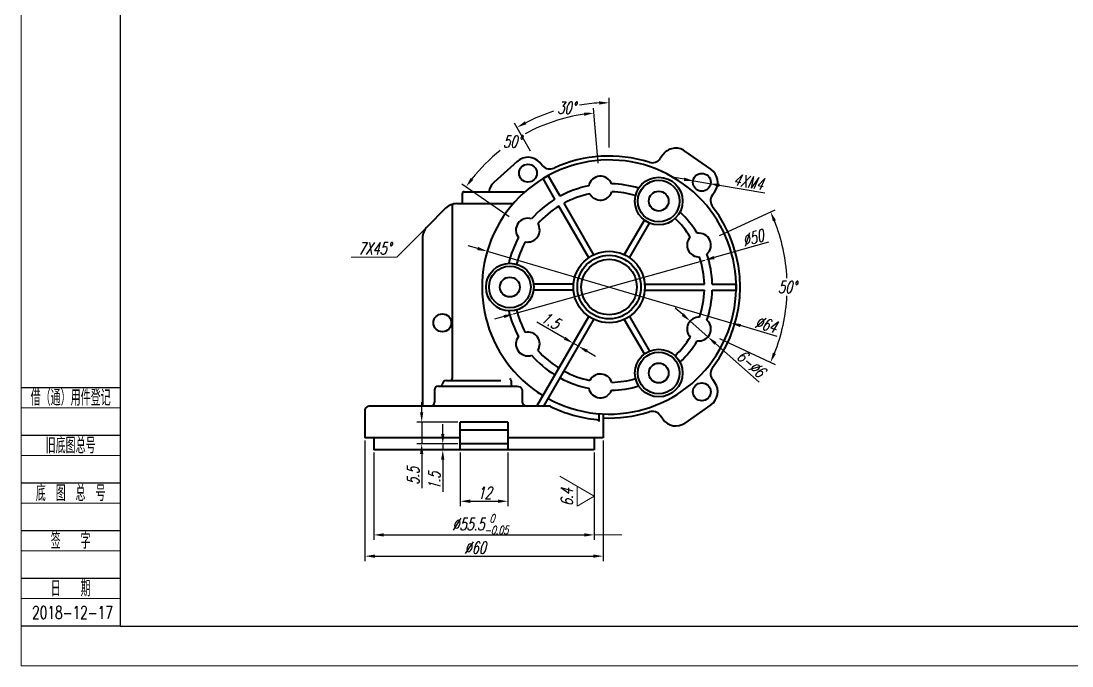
# Model space of a CAD drawing. Header units: millimetres. Extents: x 0 to 1767, y 0 to 420.
# Drawn here: x 0 to 264.7, y 0 to 162.4 of the extents above; entities that cross this region are included whole.
import ezdxf

# ---------------------------------------------------------------- set-up
doc = ezdxf.new("R2010")
doc.units = ezdxf.units.MM
doc.header["$PDMODE"] = 2
doc.linetypes.add('SOLID', pattern=[0])
for name, color, linetype, lineweight in [('尺寸线', 1, 'Continuous', 13), ('文字', 6, 'Continuous', 13), ('粗实线', 7, 'Continuous', 40), ('细实线', 8, 'Continuous', 13)]:
    doc.layers.add(name, color=color, linetype=linetype, lineweight=lineweight)
doc.layers.add('边框线', color=5, linetype='Continuous')
doc.styles.add('单线体', font='txt.shx', dxfattribs={"width": 0.7, "height": 5, "bigfont": 'gbcbig.shx'})
doc.styles.add('单线体标注', font='txt.shx', dxfattribs={"width": 0.7, "oblique": 15, "height": 3, "bigfont": 'gbcbig.shx'})
doc.dimstyles.new('ISO-25', dxfattribs={"dimtxt": 3, "dimasz": 2.5, "dimexe": 1.25, "dimexo": 0.625, "dimtad": 1, "dimdsep": 46, "dimtxsty": '单线体标注', "dimcen": 1, "dimadec": 0, "dimazin": 0, "dimtm": 0.074, "dimtfac": 1, "dimtmove": 0, "dimatfit": 3, "dimfxl": 1, "dimtolj": 1, "dimarcsym": 0})
doc.dimstyles.new('ISO-25$2', dxfattribs={"dimtxt": 3, "dimasz": 2.5, "dimexe": 1.25, "dimexo": 0.625, "dimtad": 1, "dimtih": 1, "dimtoh": 1, "dimdsep": 46, "dimtxsty": '单线体标注', "dimcen": 1, "dimadec": 0, "dimazin": 0, "dimtp": 0.3, "dimtm": 0.374, "dimtfac": 1, "dimtmove": 0, "dimatfit": 3, "dimfxl": 1, "dimtolj": 1, "dimarcsym": 0})

# ---------------------------------------------------------------- blocks, each defined once
blk = doc.blocks.new('*D16')
at = {"layer": 'Defpoints', "color": 0, "transparency": 16777216}
for p in [(169.52, 122.13), (173.46, 121.45)]:
    blk.add_point(p, dxfattribs=at)
at = {"layer": '尺寸线', "color": 0, "lineweight": -2, "transparency": 16777216}
for p, q in [((167.05, 122.55), (164.59, 122.98)), ((169.52, 122.13), (173.46, 121.45)), ((187.39, 119.05), (175.92, 121.02))]:
    blk.add_line(p, q, dxfattribs=at)
at = {"layer": '尺寸线', "color": 0, "transparency": 16777216}
for points in [[(167.13, 122.96), (166.98, 122.14), (169.52, 122.13)], [(175.99, 121.43), (175.85, 120.61), (173.46, 121.45)]]:
    blk.add_solid(points, dxfattribs=at)
at = {"layer": '尺寸线', "color": 0, "transparency": 16777216, "insert": (183.25, 121.92), "char_height": 3, "attachment_point": 5, "rotation": 350.2128, "style": '单线体标注'}
blk.add_mtext('\\A1;4XM4', dxfattribs=at)
blk = doc.blocks.new('*D17')
at = {"layer": 'Defpoints', "color": 0, "transparency": 16777216}
for p in [(168.55, 86.83), (173.04, 82.86)]:
    blk.add_point(p, dxfattribs=at)
at = {"layer": '尺寸线', "color": 0, "lineweight": -2, "transparency": 16777216}
for p, q in [((166.67, 88.49), (164.8, 90.14)), ((168.55, 86.83), (173.04, 82.86)), ((185.95, 71.47), (174.92, 81.21))]:
    blk.add_line(p, q, dxfattribs=at)
at = {"layer": '尺寸线', "color": 0, "transparency": 16777216}
for points in [[(166.95, 88.8), (166.4, 88.17), (168.55, 86.83)], [(175.19, 81.52), (174.64, 80.89), (173.04, 82.86)]]:
    blk.add_solid(points, dxfattribs=at)
at = {"layer": '尺寸线', "color": 0, "transparency": 16777216, "insert": (183.88, 76.13), "char_height": 3, "attachment_point": 5, "rotation": 318.5603, "style": '单线体标注'}
blk.add_mtext('\\A1;6-∅6', dxfattribs=at)
blk = doc.blocks.new('*D18')
at = {"layer": 'Defpoints', "color": 0, "transparency": 16777216}
for p in [(86.64, 57.41), (146.64, 57.41), (146.64, 27.65)]:
    blk.add_point(p, dxfattribs=at)
at = {"layer": '尺寸线', "color": 0, "lineweight": -2, "transparency": 16777216}
for p, q in [((86.64, 56.79), (86.64, 26.4)), ((146.64, 56.79), (146.64, 26.4)), ((89.14, 27.65), (144.14, 27.65))]:
    blk.add_line(p, q, dxfattribs=at)
at = {"layer": '尺寸线', "color": 0, "transparency": 16777216}
for points in [[(89.14, 28.07), (89.14, 27.24), (86.64, 27.65)], [(144.14, 28.07), (144.14, 27.24), (146.64, 27.65)]]:
    blk.add_solid(points, dxfattribs=at)
at = {"layer": '尺寸线', "color": 0, "transparency": 16777216, "insert": (114.39, 29.78), "char_height": 3, "attachment_point": 5, "style": '单线体标注'}
blk.add_mtext('\\A1;%%c60', dxfattribs=at)
blk = doc.blocks.new('*D19')
at = {"layer": 'Defpoints', "color": 0, "transparency": 16777216}
for p in [(88.89, 54.41), (144.39, 54.41), (144.39, 33)]:
    blk.add_point(p, dxfattribs=at)
at = {"layer": '尺寸线', "color": 0, "lineweight": -2, "transparency": 16777216}
for p, q in [((88.89, 53.79), (88.89, 31.75)), ((144.39, 53.79), (144.39, 31.75)), ((91.39, 33), (141.89, 33))]:
    blk.add_line(p, q, dxfattribs=at)
at = {"layer": '尺寸线', "color": 0, "transparency": 16777216}
for points in [[(91.39, 33.42), (91.39, 32.58), (88.89, 33)], [(141.89, 33.42), (141.89, 32.58), (144.39, 33)]]:
    blk.add_solid(points, dxfattribs=at)
at = {"layer": '尺寸线', "color": 0, "transparency": 16777216, "insert": (115.69, 35.68), "char_height": 3, "attachment_point": 5, "style": '单线体标注'}
blk.add_mtext('\\A1;%%c55.5{\\H0.7x;\\S 0^ -0.05;}', dxfattribs=at)
blk = doc.blocks.new('*D20')
at = {"layer": 'Defpoints', "color": 0, "transparency": 16777216}
for p in [(110.64, 54.41), (122.64, 54.41), (122.64, 41.48)]:
    blk.add_point(p, dxfattribs=at)
at = {"layer": '尺寸线', "color": 0, "lineweight": -2, "transparency": 16777216}
for p, q in [((110.64, 53.79), (110.64, 40.23)), ((122.64, 53.79), (122.64, 40.23)), ((113.14, 41.48), (120.14, 41.48))]:
    blk.add_line(p, q, dxfattribs=at)
at = {"layer": '尺寸线', "color": 0, "transparency": 16777216}
for points in [[(113.14, 41.9), (113.14, 41.06), (110.64, 41.48)], [(120.14, 41.9), (120.14, 41.06), (122.64, 41.48)]]:
    blk.add_solid(points, dxfattribs=at)
at = {"layer": '尺寸线', "color": 0, "transparency": 16777216, "insert": (116.77, 43.61), "char_height": 3, "attachment_point": 5, "style": '单线体标注'}
blk.add_mtext('\\A1;12', dxfattribs=at)
blk = doc.blocks.new('*D21')
at = {"layer": 'Defpoints', "color": 0, "transparency": 16777216}
for p in [(110.64, 55.91), (106.24, 54.41), (110.64, 54.41)]:
    blk.add_point(p, dxfattribs=at)
at = {"layer": '尺寸线', "color": 0, "lineweight": -2, "transparency": 16777216}
for p, q in [((106.24, 58.41), (106.24, 60.91)), ((110.01, 55.91), (104.99, 55.91)), ((106.24, 55.91), (106.24, 54.41)), ((110.01, 54.41), (104.99, 54.41)), ((106.24, 51.91), (106.24, 43.86))]:
    blk.add_line(p, q, dxfattribs=at)
at = {"layer": '尺寸线', "color": 0, "transparency": 16777216}
for points in [[(105.82, 58.41), (106.65, 58.41), (106.24, 55.91)], [(105.82, 51.91), (106.65, 51.91), (106.24, 54.41)]]:
    blk.add_solid(points, dxfattribs=at)
at = {"layer": '尺寸线', "color": 0, "transparency": 16777216, "insert": (104.11, 46.64), "char_height": 3, "attachment_point": 5, "rotation": 90, "style": '单线体标注'}
blk.add_mtext('\\A1;1.5', dxfattribs=at)
blk = doc.blocks.new('*D22')
at = {"layer": 'Defpoints', "color": 0, "transparency": 16777216}
for p in [(175.42, 108.13), (192.53, 101.91), (148.14, 95.41), (148.14, 95.41), (175.42, 82.69)]:
    blk.add_point(p, dxfattribs=at)
at = {"layer": '尺寸线', "color": 0, "lineweight": -2, "transparency": 16777216}
for p, q in [((175.98, 108.4), (189.93, 114.9)), ((175.98, 82.43), (189.93, 75.92))]:
    blk.add_line(p, q, dxfattribs=at)
for start, end in [(2.8206, 21.8069), (338.1931, 357.1794)]:
    blk.add_arc((148.14, 95.41), 44.86, start, end, dxfattribs=at)
at = {"layer": '尺寸线', "color": 0, "transparency": 16777216}
for points in [[(189.41, 111.91), (190.17, 112.24), (188.8, 114.37)], [(190.17, 78.58), (189.41, 78.91), (188.8, 76.45)]]:
    blk.add_solid(points, dxfattribs=at)
at = {"layer": '尺寸线', "color": 0, "transparency": 16777216, "insert": (193, 95.41), "char_height": 3, "attachment_point": 5, "style": '单线体标注'}
blk.add_mtext('\\A1;50°', dxfattribs=at)
blk = doc.blocks.new('*D23')
at = {"layer": 'Defpoints', "color": 0, "transparency": 16777216}
for p in [(132.26, 139.03), (148.14, 129.95), (128.68, 129.11), (148.14, 95.41), (148.14, 95.41)]:
    blk.add_point(p, dxfattribs=at)
at = {"layer": '尺寸线', "color": 0, "lineweight": -2, "transparency": 16777216}
for p, q in [((148.14, 130.58), (148.14, 143.08)), ((128.37, 129.65), (124.3, 136.69))]:
    blk.add_line(p, q, dxfattribs=at)
for start, end in [(93.0864, 99.2907), (107.5398, 116.9136)]:
    blk.add_arc((148.14, 95.41), 46.42, start, end, dxfattribs=at)
at = {"layer": '尺寸线', "color": 0, "transparency": 16777216}
for points in [[(145.63, 142.18), (145.65, 141.34), (148.14, 141.83)], [(127.33, 136.43), (126.93, 137.17), (124.93, 135.61)]]:
    blk.add_solid(points, dxfattribs=at)
at = {"layer": '尺寸线', "color": 0, "transparency": 16777216, "insert": (137.4, 140.57), "char_height": 3, "attachment_point": 5, "style": '单线体标注'}
blk.add_mtext('\\A1;30°', dxfattribs=at)
blk = doc.blocks.new('*D24')
at = {"layer": 'Defpoints', "color": 0, "transparency": 16777216}
for p in [(131.89, 136.3), (145.46, 126), (123.45, 112.7), (148.14, 95.41), (148.14, 95.41)]:
    blk.add_point(p, dxfattribs=at)
at = {"layer": '尺寸线', "color": 0, "lineweight": -2, "transparency": 16777216}
for p, q in [((145.41, 126.63), (144.19, 140.48)), ((122.94, 113.06), (111.08, 121.36))]:
    blk.add_line(p, q, dxfattribs=at)
for start, end in [(98.2563, 118.7226), (128.5486, 141.7437)]:
    blk.add_arc((148.14, 95.41), 43.99, start, end, dxfattribs=at)
at = {"layer": '尺寸线', "color": 0, "transparency": 16777216}
for points in [[(141.77, 139.36), (141.87, 138.54), (144.3, 139.24)], [(113.93, 122.4), (113.26, 122.9), (112.1, 120.65)]]:
    blk.add_solid(points, dxfattribs=at)
at = {"layer": '尺寸线', "color": 0, "transparency": 16777216, "insert": (123.75, 132.03), "char_height": 3, "attachment_point": 5, "style": '单线体标注'}
blk.add_mtext('\\A1;50°', dxfattribs=at)
blk = doc.blocks.new('*D25')
at = {"layer": 'Defpoints', "color": 0, "transparency": 16777216}
for p in [(117.43, 104.42), (178.84, 86.4)]:
    blk.add_point(p, dxfattribs=at)
at = {"layer": '尺寸线', "color": 0, "lineweight": -2, "transparency": 16777216}
for p, q in [((115.03, 105.13), (112.63, 105.83)), ((117.43, 104.42), (178.84, 86.4)), ((190.48, 82.99), (181.24, 85.7))]:
    blk.add_line(p, q, dxfattribs=at)
at = {"layer": '尺寸线', "color": 0, "transparency": 16777216}
for points in [[(115.15, 105.53), (114.92, 104.73), (117.43, 104.42)], [(181.36, 86.1), (181.12, 85.3), (178.84, 86.4)]]:
    blk.add_solid(points, dxfattribs=at)
at = {"layer": '尺寸线', "color": 0, "transparency": 16777216, "insert": (187.66, 86.03), "char_height": 3, "attachment_point": 5, "rotation": 343.6452, "style": '单线体标注'}
blk.add_mtext('\\A1;∅64', dxfattribs=at)
blk = doc.blocks.new('*D27')
at = {"layer": 'Defpoints', "color": 0, "transparency": 16777216}
for p in [(140.4, 80.52), (135.49, 75.01), (136.79, 74.26)]:
    blk.add_point(p, dxfattribs=at)
at = {"layer": '尺寸线', "color": 0, "lineweight": -2, "transparency": 16777216}
for p, q in [((136.94, 82.52), (129.96, 86.54)), ((135.81, 75.55), (139.73, 82.35)), ((137.11, 74.8), (141.03, 81.6)), ((140.4, 80.52), (139.1, 81.27)), ((142.57, 79.27), (144.73, 78.02))]:
    blk.add_line(p, q, dxfattribs=at)
at = {"layer": '尺寸线', "color": 0, "transparency": 16777216}
for points in [[(137.15, 82.88), (136.73, 82.16), (139.1, 81.27)], [(142.78, 79.63), (142.36, 78.91), (140.4, 80.52)]]:
    blk.add_solid(points, dxfattribs=at)
at = {"layer": '尺寸线', "color": 0, "transparency": 16777216, "insert": (133.43, 87), "char_height": 3, "attachment_point": 5, "rotation": 330, "style": '单线体标注'}
blk.add_mtext('\\A1;1.5', dxfattribs=at)
blk = doc.blocks.new('*D28')
at = {"layer": 'Defpoints', "color": 0, "transparency": 16777216}
for p in [(172.21, 102.17), (124.07, 88.65)]:
    blk.add_point(p, dxfattribs=at)
at = {"layer": '尺寸线', "color": 0, "lineweight": -2, "transparency": 16777216}
for p, q in [((188.33, 106.7), (174.61, 102.85)), ((124.07, 88.65), (172.21, 102.17)), ((121.66, 87.98), (119.25, 87.3))]:
    blk.add_line(p, q, dxfattribs=at)
at = {"layer": '尺寸线', "color": 0, "transparency": 16777216}
for points in [[(174.5, 103.25), (174.73, 102.45), (172.21, 102.17)], [(121.55, 88.38), (121.77, 87.58), (124.07, 88.65)]]:
    blk.add_solid(points, dxfattribs=at)
at = {"layer": '尺寸线', "color": 0, "transparency": 16777216, "insert": (184.39, 107.8), "char_height": 3, "attachment_point": 5, "rotation": 15.6864, "style": '单线体标注'}
blk.add_mtext('\\A1;∅50', dxfattribs=at)
blk = doc.blocks.new('*D34')
at = {"layer": 'Defpoints', "color": 0, "transparency": 16777216}
for p in [(110.64, 61.41), (100.93, 55.91), (110.64, 55.91)]:
    blk.add_point(p, dxfattribs=at)
at = {"layer": '尺寸线', "color": 0, "lineweight": -2, "transparency": 16777216}
for p, q in [((100.93, 63.91), (100.93, 66.41)), ((110.01, 61.41), (99.68, 61.41)), ((100.93, 61.41), (100.93, 55.91)), ((110.01, 55.91), (99.68, 55.91)), ((100.93, 53.41), (100.93, 44.79))]:
    blk.add_line(p, q, dxfattribs=at)
at = {"layer": '尺寸线', "color": 0, "transparency": 16777216}
for points in [[(100.51, 63.91), (101.34, 63.91), (100.93, 61.41)], [(100.51, 53.41), (101.34, 53.41), (100.93, 55.91)]]:
    blk.add_solid(points, dxfattribs=at)
at = {"layer": '尺寸线', "color": 0, "transparency": 16777216, "insert": (98.8, 47.85), "char_height": 3, "attachment_point": 5, "rotation": 90, "style": '单线体标注'}
blk.add_mtext('\\A1;5.5', dxfattribs=at)
blk = doc.blocks.new('粗糙度')
at = {"layer": '尺寸线'}
for p, q in [((0, 0), (5, 8.66)), ((-2.5, 4.33), (0, 0)), ((-2.5, 4.33), (2.5, 4.33))]:
    blk.add_line(p, q, dxfattribs=at)

msp = doc.modelspace()

# ---------------------------------------------------------------- linework, layer by layer
at = {"layer": '尺寸线'}
for p, q in [((102.309, 110.584), (94.693, 102.968)), ((94.693, 102.968), (83.199, 102.968)), ((144.387, 32.998), (151.363, 32.998))]:
    msp.add_line(p, q, dxfattribs=at)
at = {"layer": '粗实线'}
for p, q in [((161.66, 128.671), (161.035, 127.78)), ((173.784, 125.065), (167.231, 129.654)), ((125.014, 127.072), (119.069, 121.719)), ((131.391, 125.967), (130.663, 126.776)), ((131.493, 122.743), (132.792, 123.493)), ((134.494, 117.545), (131.493, 122.743)), ((135.793, 118.295), (132.792, 123.493)), ((111.638, 119.413), (126.972, 119.413)), ((174.142, 118.603), (174.766, 119.494)), ((111.138, 118.913), (111.138, 116.413)), ((144.303, 103.555), (136.793, 116.562)), ((106.966, 115.241), (102.309, 110.584)), ((108.638, 115.913), (108.638, 72.413)), ((109.794, 116.413), (123.992, 116.413)), ((143.004, 102.805), (135.494, 115.812)), ((151.972, 103.555), (157.012, 112.283)), ((153.271, 102.805), (158.311, 111.533)), ((101.138, 107.756), (101.138, 65.413)), ((139.169, 96.163), (129.091, 96.163)), ((157.106, 96.163), (172.126, 96.163)), ((174.127, 96.163), (180.129, 96.163)), ((180.129, 96.163), (180.129, 94.663)), ((139.169, 94.663), (129.091, 94.663)), ((157.106, 94.663), (172.126, 94.663)), ((174.127, 94.663), (180.129, 94.663)), ((129.951, 65.413), (143.004, 88.02)), ((153.271, 88.02), (158.311, 79.292)), ((131.683, 65.413), (144.303, 87.27)), ((151.972, 87.27), (157.012, 78.542)), ((107.137, 71.913), (120.882, 71.913)), ((123.438, 71.601), (123.438, 70.963)), ((174.142, 72.222), (174.766, 71.331)), ((104.138, 69.463), (104.138, 66.413)), ((105.138, 70.463), (124.899, 70.463)), ((126.242, 69.463), (126.242, 66.413)), ((86.638, 64.413), (86.638, 57.413)), ((133.113, 65.413), (87.638, 65.413)), ((173.784, 65.76), (167.231, 61.171)), ((122.638, 61.413), (110.638, 61.413)), ((110.638, 54.413), (110.638, 61.413)), ((122.638, 61.413), (122.638, 54.413)), ((145.551, 63.517), (145.551, 61.551)), ((146.638, 63.448), (146.638, 57.413)), ((161.66, 62.154), (161.035, 63.045)), ((122.638, 59.413), (110.638, 59.413)), ((110.638, 57.413), (86.638, 57.413)), ((88.888, 57.413), (88.888, 54.413)), ((122.638, 55.913), (110.638, 55.913)), ((146.638, 57.413), (122.638, 57.413)), ((144.388, 57.413), (144.388, 54.413)), ((144.387, 54.413), (88.888, 54.413))]:
    msp.add_line(p, q, dxfattribs=at)
for points in [[(123.06, 72.413), (123.266, 72.2), (123.395, 71.92), (123.438, 71.601)], [(123.438, 70.963), (123.475, 70.811), (123.583, 70.671), (123.743, 70.563), (123.947, 70.49), (124.187, 70.463)], [(124.899, 70.463), (125.355, 70.406), (125.732, 70.253), (126.014, 70.027), (126.188, 69.749), (126.242, 69.463)], [(126.242, 66.413), (126.293, 66.136), (126.456, 65.862), (126.725, 65.632), (127.083, 65.473), (127.512, 65.413)], [(145.078, 62.053), (145.265, 62), (145.417, 61.888), (145.517, 61.73), (145.551, 61.551)]]:
    msp.add_lwpolyline(points, dxfattribs=at)
for centre, radius in [((127.691, 124.099), 2.25), ((160.638, 117.063), 6), ((160.638, 117.063), 5.25), ((171.489, 121.789), 2.25), ((160.638, 117.063), 2.5), ((148.138, 95.413), 9), ((148.138, 95.413), 8), ((123.138, 95.413), 6), ((123.138, 95.413), 5.25), ((148.138, 95.413), 7), ((123.138, 95.413), 2.5), ((106.138, 86.413), 2.25), ((160.638, 73.762), 6), ((160.638, 73.762), 5.25), ((160.638, 73.762), 2.5), ((171.489, 69.037), 2.25)]:
    msp.add_circle(centre, radius, dxfattribs=at)
for centre, radius, start, end in [((164.936, 126.377), 4, 55, 145), ((148.138, 95.413), 32, 241.34299, 238.65701), ((127.691, 124.099), 4, 42, 132), ((148.138, 95.413), 33, 72.20399, 114.79601), ((158.987, 129.214), 2.5, 252.20399, 325), ((133.249, 127.64), 2.5, 222, 294.79601), ((171.489, 121.789), 4, 325, 55), ((145.959, 120.317), 3, 21.2602, 168.7398), ((111.638, 118.913), 0.5, 90, 180), ((121.745, 118.746), 4, 132, 170.40903), ((148.138, 95.413), 26, 101.35966, 118.34701), ((145.959, 120.317), 3, 207.74725, 342.25275), ((148.138, 95.413), 26, 73.32537, 88.64034), ((148.138, 95.413), 24, 73.8721, 88.38037), ((148.138, 95.413), 26, 121.65299, 138.64034), ((148.138, 95.413), 24, 101.61963, 118.20922), ((176.19, 117.169), 2.5, 145, 217.79601), ((109.794, 112.413), 4, 90, 135), ((109.138, 115.913), 0.5, 131.12313, 180), ((148.138, 95.413), 24, 121.79078, 138.38037), ((148.138, 95.413), 26, 31.35966, 46.67463), ((148.138, 95.413), 33, 322.20399, 37.79601), ((127.659, 109.752), 3, 71.2602, 218.7398), ((127.659, 109.752), 3, 257.74725, 32.25275), ((148.138, 95.413), 24, 31.61963, 46.1279), ((105.138, 107.756), 4, 135, 180), ((170.795, 105.978), 3, 311.2602, 98.7398), ((148.138, 95.413), 26, 151.35966, 166.67463), ((148.138, 95.413), 24, 151.61963, 166.1279), ((170.795, 105.978), 3, 137.74725, 272.25275), ((148.138, 95.413), 26, 1.65299, 18.64034), ((148.138, 95.413), 24, 1.79078, 18.38037), ((148.138, 95.413), 24, 341.61963, 358.20922), ((148.138, 95.413), 26, 341.35966, 358.34701), ((148.138, 95.413), 26, 193.32537, 208.64034), ((148.138, 95.413), 24, 193.8721, 208.38037), ((170.795, 84.847), 3, 87.74725, 222.25275), ((170.795, 84.847), 3, 261.2602, 48.7398), ((127.659, 81.073), 3, 141.2602, 288.7398), ((127.659, 81.073), 3, 327.74725, 102.25275), ((148.138, 95.413), 24, 313.8721, 328.38037), ((148.138, 95.413), 24, 221.61963, 238.20922), ((148.138, 95.413), 26, 313.32537, 328.64034), ((148.138, 95.413), 26, 221.35966, 238.34701), ((148.138, 95.413), 24, 241.79078, 258.38037), ((176.19, 73.656), 2.5, 142.20399, 215), ((107.137, 70.913), 1, 90, 178.08979), ((108.138, 72.413), 0.5, 270, 0), ((148.138, 95.413), 26, 241.65299, 258.64034), ((145.959, 70.508), 3, 17.74725, 152.25275), ((148.138, 95.413), 24, 271.61963, 286.1279), ((105.138, 69.463), 1, 90, 180), ((105.638, 70.963), 0.5, 270, 358.08979), ((145.959, 70.508), 3, 191.2602, 338.7398), ((148.138, 95.413), 26, 271.35966, 286.67463), ((171.489, 69.037), 4, 305, 35), ((103.138, 66.413), 1, 270, 0), ((87.638, 64.413), 1, 90, 180), ((133.113, 64.913), 0.5, 63.77386, 89.99977), ((148.138, 95.413), 33.5, 243.77412, 264.75942), ((148.138, 95.413), 33, 267.39805, 287.79601), ((158.987, 61.611), 2.5, 35, 107.79601), ((164.936, 64.448), 4, 215, 305)]:
    msp.add_arc(centre, radius, start, end, dxfattribs=at)
at = {"layer": '细实线', "linetype": 'SOLID'}
for p, q in [((0, 0), (0, 420)), ((594, 0), (0, 0))]:
    msp.add_line(p, q, dxfattribs=at)
at = {"layer": '细实线'}
for p, q in [((25, 65), (0, 65)), ((25, 53), (0, 53)), ((25, 41), (0, 41)), ((25, 29), (0, 29)), ((25, 17), (0, 17))]:
    msp.add_line(p, q, dxfattribs=at)
at = {"layer": '边框线', "linetype": 'SOLID'}
for p, q in [((25, 410), (25, 10)), ((25, 10), (584, 10))]:
    msp.add_line(p, q, dxfattribs=at)
at = {"layer": '边框线'}
for p, q in [((25, 70), (0, 70)), ((25, 58), (0, 58)), ((25, 46), (0, 46)), ((25, 34), (0, 34)), ((25, 22), (0, 22)), ((25, 10), (0, 10))]:
    msp.add_line(p, q, dxfattribs=at)

# ---------------------------------------------------------------- block references
at = {"layer": '尺寸线', "rotation": 90}
msp.add_blockref('粗糙度', (144.387, 42.768), dxfattribs=at)

# ---------------------------------------------------------------- texts
at = {"layer": '尺寸线', "insert": (84.914, 106.647), "char_height": 3, "width": 11.4943, "attachment_point": 1, "style": '单线体标注'}
msp.add_mtext('7X45%%d', dxfattribs=at)
at = {"layer": '尺寸线', "insert": (136.005, 40.268), "char_height": 3, "width": 5, "attachment_point": 1, "rotation": 90, "style": '单线体标注'}
msp.add_mtext('6.4', dxfattribs=at)
at = {"layer": '文字', "attachment_point": 5, "style": '单线体'}
for s, insert, char_height, width in [('借（通）用件登记', (12.5, 67.5), 4, 25), ('旧底图总号', (12.5, 55.5), 4, 25), ('底 图 总 号', (12.5, 43.5), 4, 25), ('签  字', (12.5, 31.5), 4, 25), ('日  期', (12.5, 19.5), 4, 25), ('2018-12-17', (12.977, 13.473), 3.2, 20)]:
    msp.add_mtext(s, dxfattribs=dict(at, insert=insert, char_height=char_height, width=width))

# ---------------------------------------------------------------- dimensions: what is measured, and where the dimension line sits
at = {"layer": '尺寸线'}
for base, line1, line2, picture, middle in [((132.263, 139.029), ((148.138, 95.413), (148.138, 129.953)), ((148.138, 95.413), (128.683, 129.109)), '*D23', (137.397, 140.568)), ((131.895, 136.298), ((148.138, 95.413), (145.461, 126.004)), ((123.454, 112.697), (148.138, 95.413)), '*D24', (123.748, 132.027)), ((192.529, 101.915), ((148.138, 95.413), (175.415, 82.693)), ((148.138, 95.413), (175.415, 108.132)), '*D22', (193.002, 95.413))]:
    dim = msp.add_angular_dim_2l(base=base, line1=line1, line2=line2, dimstyle='ISO-25$2', dxfattribs=at)
    dim.commit()
    dim.dimension.update_dxf_attribs({"geometry": picture, "text_midpoint": middle, "dimtype": 162})
dim = msp.add_diameter_dim_2p(p1=(169.519, 122.129), p2=(173.46, 121.449), text='4XM4', dimstyle='ISO-25', override={"dimtp": 0.3, "dimtm": 0.374}, dxfattribs=at)
dim.commit()
dim.dimension.update_dxf_attribs({"geometry": '*D16', "text_midpoint": (183.25, 121.916)})
dim = msp.add_diameter_dim_2p(p1=(124.069, 88.653), p2=(172.207, 102.172), dimstyle='ISO-25', override={"dimtp": 0.3, "dimtm": 0.374}, dxfattribs=at)
dim.commit()
dim.dimension.update_dxf_attribs({"geometry": '*D28', "text_midpoint": (184.961, 105.754), "dimtype": 163})
dim = msp.add_diameter_dim_2p(p1=(117.432, 104.423), p2=(178.843, 86.402), dimstyle='ISO-25', override={"dimtp": 0.3, "dimtm": 0.374}, dxfattribs=at)
dim.commit()
dim.dimension.update_dxf_attribs({"geometry": '*D25', "text_midpoint": (187.061, 83.99)})
for base, p1, p2, angle, picture, middle, dimtype in [((140.403, 80.517), (135.494, 75.013), (136.793, 74.263), 330, '*D27', (132.369, 85.155), 161), ((100.925, 55.913), (110.638, 61.413), (110.638, 55.913), 90, '*D34', (100.925, 47.853), 160), ((106.236, 54.413), (110.638, 55.913), (110.638, 54.413), 90, '*D21', (106.236, 46.636), 160)]:
    dim = msp.add_linear_dim(base=base, p1=p1, p2=p2, angle=angle, dimstyle='ISO-25', override={"dimtp": 0.3, "dimtm": 0.374}, dxfattribs=at)
    dim.commit()
    dim.dimension.update_dxf_attribs({"geometry": picture, "text_midpoint": middle, "dimtype": dimtype})
dim = msp.add_diameter_dim_2p(p1=(168.546, 86.833), p2=(173.044, 82.862), text='6-<>', dimstyle='ISO-25', override={"dimtp": 0.3, "dimtm": 0.374}, dxfattribs=at)
dim.commit()
dim.dimension.update_dxf_attribs({"geometry": '*D17', "text_midpoint": (182.475, 74.536), "dimtype": 163})
for base, p1, p2, text, picture, middle in [((146.638, 27.653), (86.638, 57.413), (146.638, 57.413), '%%c<>', '*D18', (114.393, 27.653)), ((144.387, 32.998), (88.888, 54.413), (144.387, 54.413), '%%c<>{\\H0.7x;\\S 0^ -0.05;}', '*D19', (115.694, 32.998))]:
    dim = msp.add_linear_dim(base=base, p1=p1, p2=p2, text=text, dimstyle='ISO-25', override={"dimtp": 0.3, "dimtm": 0.374}, dxfattribs=at)
    dim.commit()
    dim.dimension.update_dxf_attribs({"geometry": picture, "text_midpoint": middle, "dimtype": 160})
dim = msp.add_linear_dim(base=(122.638, 41.481), p1=(110.638, 54.413), p2=(122.638, 54.413), dimstyle='ISO-25', override={"dimtp": 0.3, "dimtm": 0.374}, dxfattribs=at)
dim.commit()
dim.dimension.update_dxf_attribs({"geometry": '*D20', "text_midpoint": (116.772, 41.481), "dimtype": 160})

doc.saveas('drawing.dxf')
